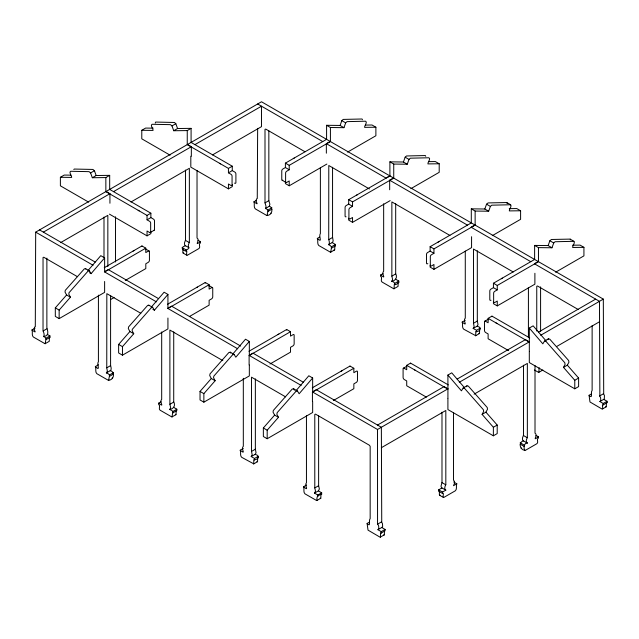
<?xml version="1.0" encoding="UTF-8"?>
<svg xmlns="http://www.w3.org/2000/svg" width="639" height="639" viewBox="0 0 639 639"><rect width="100%" height="100%" fill="white"/><g stroke="black" fill="none" stroke-linecap="round" stroke-linejoin="round"><path stroke-width="0.96" d="M35.017 328.198L31.95 329.972C32.932 332.008 31.439 335.219 33.316 336.993L45.057 343.742L49.275 341.306L49.363 337.128M591.363 393.983L589.062 395.309L589.989 401.979L601.85 408.928C604.055 409.695 601.107 403.377 603.216 404.894L603.216 403.481L599.893 401.564L604.31 399L604.438 395.589A3.115 1.797 60 0 0 603.703 394.207L603.32 299.116L261.495 101.769L35.688 232.133L35.297 326.777A3.115 1.797 60 0 0 34.562 327.304C32.709 330.091 38.508 334.54 31.95 329.972M45.273 343.702C45.297 340.148 47.518 338.039 43.66 336.497C45.057 334.213 43.029 331.937 43.029 329.716L43.037 257.493L43.756 257.237L77.431 276.679M46.879 258.108L46.871 327.495C47.661 331.234 49.714 335.675 43.492 336.633M46.104 339.549L49.938 337.336L49.938 335.922L47.334 334.421M98.422 364.805L95.355 366.578C96.417 368.607 94.939 371.842 96.816 373.663L108.215 380.245C114.421 380.445 115.244 371.427 110.188 370.708L106.346 372.928C111.641 374.654 108.622 376.459 108.774 380.365M98.422 295.13L98.414 361.69C96.321 364.326 101.186 372.026 95.355 366.578M110.595 295.402L110.587 365.236L111.194 368.24L110.97 370.037L110.188 370.708M160.972 401.811L158.672 403.145L158.672 404.559C160.884 405.43 158.105 409.008 160.133 410.222L171.875 416.971L176.021 414.639L176.18 410.749M161.691 331.953L161.683 399.399C158.752 401.779 165.405 408.409 158.672 403.145M173.728 331.857L173.72 401.691C175.525 405.286 174.183 408.752 169.662 409.487C174.99 411.181 171.963 412.978 172.091 416.932M172.969 412.81L176.835 410.55L176.835 409.192L173.504 407.275M256.215 200.486L253.915 201.82C254.897 203.857 253.403 207.068 255.281 208.849L266.679 215.431C272.541 215.87 273.588 207.172 269.299 206.269L265.457 208.482C269.89 209.935 266.95 212.108 267.238 215.551M243.275 448.442L240.2 450.215C241.215 452.268 239.729 455.495 241.662 457.292L253.731 463.834L253.811 459.601L254.53 459.896L254.53 458.482L251.199 456.55L255.44 454.177L256.031 452.692L255.352 449.041L255.352 378.903M257.653 128.359L257.261 198.625A3.115 1.797 60 0 0 256.527 199.152C254.673 201.94 260.472 206.389 253.915 201.82M257.645 457.788L257.565 461.614L253.587 463.994M254.53 459.896C258.987 459.273 259.897 455.144 255.033 454.329M268.843 130.899L268.835 200.654L269.898 204.184L269.299 206.269M319.62 237.101L317.319 238.427C318.382 240.464 316.904 243.691 318.781 245.512L330.523 252.253L334.74 249.825L334.828 245.64M320.387 167.889L320.379 233.539C318.278 236.198 323.174 243.842 317.319 238.427M320.962 494.338L320.818 498.26L316.704 500.577L304.979 493.843C303.038 492.046 304.563 488.795 303.517 486.766L306.592 484.993M326.353 153.192L326.353 143.655L330.187 141.435M330.738 252.221C331.026 248.251 332.999 246.358 328.558 244.713C330.051 243.339 329.093 240.975 328.718 239.298L328.789 165.501L369.422 188.96M332.56 167.25L332.552 237.085L333.151 240.839L332.568 242.389L329.085 244.33M331.641 248.108L335.483 245.895L335.483 244.481L332.152 242.556M382.937 273.66L380.636 274.994L380.636 276.407C382.857 277.278 380.069 280.856 382.098 282.071L393.84 288.82L398.057 286.384L398.145 282.087M383.656 203.801L383.656 271.255C380.716 273.636 387.37 280.257 380.636 274.994M384.462 530.594L384.382 534.819L380.093 537.199L368.024 530.13L367.098 523.461L369.398 522.135M389.67 189.751L389.67 180.214L393.504 177.993M395.469 279.123L398.8 281.048L398.8 282.398C392.705 287.678 397.083 282.158 391.627 281.336C396.148 280.601 397.498 277.134 395.685 273.54L395.693 203.705M465.24 320.291L462.165 322.064C463.179 324.125 461.693 327.344 463.626 329.141L475.696 335.683L475.775 331.449L476.494 331.745L476.494 330.331L473.164 328.398L477.405 326.026L477.996 324.54L477.317 320.898L477.317 250.76M479.609 329.237L479.53 333.462L475.552 335.842M476.494 331.745C480.951 331.122 481.862 327 476.998 326.186M488.324 319.748L488.332 319.548A1.51 0.871 60 0 1 488.571 319.037M188.593 247.493L185.102 245.544L184.599 244.609A6.15 3.546 -60 0 1 184.599 242.548L185.526 240.008L185.526 170.078M198.05 240.264L200.35 241.59L200.35 243.004C198.154 243.85 200.902 247.389 198.889 248.571L187.491 255.153C185.574 255.776 187.275 251.55 186.684 250.895C183.489 250.28 191.309 248.771 188.433 246.822A6.15 3.546 -60 0 1 188.433 244.769L189.36 242.221L189.36 168.289L130.955 202.004M536.033 435.399L538.334 436.725L538.334 438.138C536.137 438.985 538.893 442.523 536.872 443.706L525.474 450.287C523.093 450.854 523.764 441.805 527.343 443.075L523.085 440.686L522.582 439.744A6.15 3.546 -60 0 1 522.582 437.683L523.509 435.143L523.509 365.212M527.343 443.075L526.424 441.956A6.15 3.546 -60 0 1 526.424 439.904L527.351 437.356L527.351 363.423L474.098 394.167M347.576 152.106L375.884 135.756L375.884 127.225L364.605 127.353C364.214 126.019 367.824 122.001 365.556 121.21L347.049 121.634L345.675 122.856L343.942 127.672L340.1 125.452L326.585 125.292L326.585 139.35L285.401 163.129L285.393 167.546L282.845 169.023A1.51 0.871 -60 0 0 281.767 170.741L281.767 179.495A1.725 0.998 -60 0 0 282.773 180.222M326.585 125.292L330.419 127.512L330.419 141.57L289.235 165.341L289.227 169.758L286.687 171.244A1.51 0.871 -60 0 0 285.609 172.953L285.601 181.716A1.725 0.998 -60 0 0 286.823 182.339L289.227 180.949L289.227 185.789L285.393 183.577L285.393 181.636M410.893 188.657L439.201 172.314L439.201 163.776L427.914 163.903C427.523 162.57 431.133 158.56 428.873 157.769L410.358 158.184L408.992 159.415L407.251 164.223L403.417 162.01L389.894 161.851L389.894 175.909L348.71 199.68L348.702 204.097L346.162 205.582A1.51 0.871 -60 0 0 345.084 207.292L345.076 216.054A1.725 0.998 -60 0 0 346.09 216.773M389.894 161.851L393.736 164.063L393.736 178.121L352.552 201.9L352.544 206.309L349.996 207.795A1.51 0.871 -60 0 0 348.918 209.512L348.918 218.266A1.725 0.998 -60 0 0 350.14 218.889L352.544 217.5L352.544 222.34L348.702 220.128L348.702 218.195M492.294 235.655L520.601 219.313L520.601 210.774L509.323 210.902C508.932 209.568 512.542 205.558 510.273 204.76L491.766 205.183L490.393 206.413L488.659 211.221L484.817 209.009L471.302 208.849L471.302 222.907L430.119 246.678L430.111 251.095L427.563 252.581A1.51 0.871 -60 0 0 426.485 254.29L426.477 263.044A1.725 0.998 -60 0 0 427.707 263.675L427.834 263.603M471.302 208.849L475.136 211.062L475.136 225.12L433.953 248.898L433.945 253.308L431.405 254.793A1.51 0.871 -60 0 0 430.319 256.511L430.319 265.265A1.725 0.998 -60 0 0 431.541 265.888L433.945 264.498L433.945 269.338L430.111 267.126L430.111 265.193M555.618 272.214L583.926 255.872L583.926 247.333L572.64 247.461C572.248 246.127 575.859 242.117 573.598 241.318L555.083 241.742L553.717 242.972L551.976 247.78L548.142 245.568L534.619 245.408L534.619 259.466L493.436 283.237L493.428 287.654L490.888 289.14A1.51 0.871 -60 0 0 489.809 290.849L489.801 299.603A1.725 0.998 -60 0 0 491.024 300.234M534.619 245.408L538.461 247.62L538.461 261.678L497.278 285.457L497.27 289.866L494.722 291.352A1.51 0.871 -60 0 0 493.643 293.069L493.643 301.824A1.725 0.998 -60 0 0 494.866 302.447L497.27 301.057L497.27 305.897L493.428 303.685L493.428 301.752M448.29 384.91L410.558 363.12L406.723 365.34L406.716 369.741L404.167 368.288A1.51 0.871 60 0 0 403.089 368.759L403.089 377.505A1.725 0.998 60 0 0 404.311 379.55L406.716 380.932L406.716 385.772L426.381 397.131M410.558 363.12L410.55 363.703M529.691 337.911L491.966 316.129L488.124 318.342L488.116 322.743L485.576 321.297A1.51 0.871 60 0 0 484.49 321.76L484.49 330.515A1.725 0.998 60 0 0 485.712 332.552L488.116 333.941L488.116 338.774L508.644 350.627M491.966 316.129L491.958 316.704M507.142 203.593L506.783 202.547L488.084 202.922L486.551 204.192L484.817 209.009M453.754 482.014L456.821 483.787C455.815 485.816 457.284 489.003 455.359 490.768L443.961 497.35C441.741 498.14 444.744 491.718 442.5 493.468L442.5 492.062L445.83 490.129L441.581 487.757L440.99 486.271L441.988 482.445L441.988 412.211M445.83 490.129C443.953 489.115 444.944 486.143 445.822 484.658L445.822 410.486L381.355 447.707M73.828 169.583L74.204 169.055L92.903 169.439L94.428 170.709L96.162 175.517L109.684 175.358L109.684 189.416L150.868 213.194L150.876 217.603L153.416 219.089A1.51 0.871 60 0 1 154.502 220.798L154.502 229.561A1.725 0.998 60 0 1 153.719 230.344M340.1 125.452L341.833 120.643L343.207 119.413L362.065 118.998L362.449 119.765M403.417 162.01L405.15 157.194L406.524 155.972L425.382 155.549L425.758 156.315M548.142 245.568L549.875 240.751L551.409 239.481L570.108 239.106L574.086 241.374M398.8 282.398L398.257 282.15M463.163 388.025L466.997 385.804L468.371 386.164L487.23 407.514L487.525 409.208L485.928 412.155L497.206 425.055L497.206 433.585L493.372 435.806L493.372 427.267L482.086 414.368L483.683 411.42L483.388 409.735L464.689 388.52L463.163 388.025L461.422 390.828L447.907 375.061L451.741 372.841L464.617 387.865M544.564 341.026L548.398 338.806L549.772 339.165L568.63 360.516L568.926 362.209L567.328 365.157L578.614 378.056L578.614 386.595L574.773 388.808L574.773 380.269L563.494 367.377L565.084 364.422L564.788 362.736L546.089 341.522L544.564 341.026L542.831 343.83L529.308 328.063L533.142 325.842L546.025 340.867M466.414 386.755L466.997 385.804M547.815 339.756L548.398 338.806M542.846 370.013L538.669 372.425L534.396 369.989M87.902 270.68L100.778 255.664L104.62 257.876L104.62 271.934L145.796 248.156L145.804 252.565L148.352 251.111A1.51 0.871 -60 0 1 149.43 251.574L149.438 260.329A1.725 0.998 -60 0 1 148.208 262.365L145.804 263.755L145.804 268.596L125.284 280.441M89.564 272.765L91.097 273.652L104.62 257.876M151.219 307.239L164.095 292.215L167.929 294.427L167.929 308.485L209.113 284.714L209.121 289.116L211.661 287.662A1.51 0.871 -60 0 1 212.747 288.133L212.747 296.879A1.725 0.998 -60 0 1 211.525 298.916L209.121 300.306L209.121 305.146L189.456 316.505M152.873 309.316L154.406 310.203L167.929 294.427M232.62 354.238L245.496 339.213L249.33 341.426L249.33 355.484L290.513 331.713L290.521 336.114L293.069 334.66A1.51 0.871 -60 0 1 294.148 335.124L294.156 343.878A1.725 0.998 -60 0 1 292.926 345.915L290.521 347.304L290.521 352.145L270.001 363.99M249.33 341.426L235.815 357.201L234.082 354.389L230.24 352.177L228.866 352.528L210.015 373.887L209.72 375.572L211.309 378.528L215.151 380.74L203.865 393.64L203.865 402.179L200.031 399.958L200.031 391.419L211.309 378.528M295.945 390.796L308.821 375.772L312.655 377.984L312.655 392.042L353.838 368.272L353.846 372.673L356.386 371.219A1.51 0.871 -60 0 1 357.473 371.682L357.473 380.437A1.725 0.998 -60 0 1 356.25 382.473L353.846 383.863L353.846 388.704L333.326 400.549M312.655 377.984L299.132 393.76L297.399 390.948L293.565 388.736L292.191 389.087L273.332 410.446L273.037 412.131L274.634 415.086L278.476 417.299L267.19 430.199L267.19 438.737L263.356 436.517L263.356 427.978L274.634 415.086M104.62 281.479L104.62 292.374L59.147 318.621L55.313 316.409L55.313 307.87L66.592 294.97L65.002 292.023L65.298 290.338L84.332 268.859L85.522 268.628L89.364 270.84L91.097 273.652M59.147 318.621L59.147 310.091L70.434 297.191L68.836 294.236L68.988 292.766L87.831 271.335L89.364 270.84M167.929 318.03L167.929 328.925L122.464 355.18L118.63 352.96L118.63 344.429L129.909 331.529L128.311 328.574L128.607 326.888L147.641 305.41L148.839 305.178L152.673 307.391L154.406 310.203M122.464 355.18L122.464 346.642L133.751 333.742L132.153 330.794L132.305 329.317L151.147 307.894L152.673 307.391M265.536 208.434L266.056 206.397L265.001 202.875L265.001 129.342L265.728 129.086L304.995 151.755M394.055 288.78L394.303 284.299L394.934 284.659M316.904 500.545C316.776 496.295 317.2 495.672 321.681 494.227L321.681 492.813L318.366 490.88L314.524 493.1L317.847 495.033L317.847 496.439M538.869 372.393L539.124 367.896L539.604 368.176M380.405 537.199L380.66 532.702L381.243 533.046L385.085 530.825L385.085 529.419L381.763 527.494L377.929 529.715L381.243 531.632L381.243 533.046M602.369 409.048L606.283 406.763L606.459 402.338L607.05 402.674L607.05 401.268L603.727 399.351M293.285 158.632L294.252 158.017M356.594 195.183L357.568 194.568M438.003 242.181L438.969 241.566M501.319 278.74L502.294 278.125M441.988 487.908L438.658 489.841L438.658 491.255L442.5 493.468M186.053 251.255C181.58 249.897 180.39 247.197 185.518 245.719M524.915 450.415C519.124 449.544 518.636 441.741 523.509 440.854M88.693 202.164L60.385 185.821L60.385 177.283L64.219 175.07L70.801 175.142M170.094 155.165L141.786 138.823L141.786 130.284L145.62 128.072L153.144 128.159M109.684 175.358L105.85 177.57L92.328 177.738L90.594 172.921L94.428 170.709M234.553 183.113L234.681 183.185A1.725 0.998 60 0 0 235.903 182.562L235.903 173.808A1.51 0.871 60 0 0 234.825 172.091L232.276 170.605L232.269 166.196L191.085 142.417L191.085 128.359L187.251 130.58L173.728 130.739L171.995 125.923L175.837 123.71L174.463 122.48L155.604 122.057L155.245 123.103M92.328 177.738L96.162 175.517M173.728 130.739L177.57 128.519L191.085 128.359M43.364 232.133L109.932 193.705L109.932 203.242M113.526 191.628L191.341 146.706L191.341 156.243M194.927 144.63L261.495 106.202L261.495 126.642L212.499 154.926M60.561 242.652L107.839 215.351L107.839 266.527M105.85 177.57L105.85 191.628L147.034 215.407L150.868 213.194M187.251 130.58L187.251 144.63L228.435 168.408L232.269 166.196M150.876 231.701L150.876 233.634L147.042 235.855L147.042 231.014L149.438 232.396A1.725 0.998 60 0 0 150.668 231.773L150.66 223.019A1.51 0.871 60 0 0 149.582 221.302L147.042 219.824L150.876 217.603M232.276 184.703L232.276 186.636L228.442 188.856L228.442 184.016L230.847 185.406A1.725 0.998 60 0 0 232.069 184.775L232.061 176.021A1.51 0.871 60 0 0 230.983 174.311L228.442 172.826L232.276 170.605M150.277 232.508L154.111 230.288M104.229 267.725L141.962 245.943L145.796 248.156M289.227 185.789L326.856 164.063M43.037 331.026L46.871 328.805M265.001 202.875L268.835 200.654M110.595 299.547L114.093 297.526M46.104 338.135L49.938 335.922M268.068 209.991L271.902 207.771M268.068 211.397L271.902 209.185M167.546 304.276L205.271 282.494L209.113 284.714M389.902 175.917L386.06 178.129L326.353 143.655M352.544 222.34L390.165 200.622M106.346 372.928L107.352 371.211L106.761 367.832L110.603 365.612M328.726 239.681L332.568 237.46M109.676 374.853L113.518 372.633M331.641 246.702L335.483 244.481M109.676 376.259L113.518 374.047M248.946 351.274L286.679 329.492L290.513 331.713M249.114 364.901L249.114 355.364L252.948 353.143L303.277 382.194M474.913 224.992L471.079 227.212L530.785 261.678M169.662 409.487L170.669 407.77L169.894 404.287L173.736 402.067M391.627 281.336L392.634 279.618L391.859 276.136L395.701 273.915M172.993 411.412L176.835 409.192M394.958 283.261L398.8 281.048M203.865 402.179L249.33 375.924L249.33 365.029M433.945 269.338L471.574 247.62L471.574 236.718M312.271 387.833L350.004 366.051L353.838 368.272M312.431 401.452L312.431 391.915L316.265 389.694L381.355 427.267L381.739 522.359A3.115 1.797 60 0 1 382.473 523.74L382.665 526.432L381.842 527.479M538.23 261.543L534.396 263.763L599.478 301.336L599.861 396.428A3.115 1.797 60 0 1 600.604 397.801L600.796 400.493L599.893 401.564M267.19 438.737L312.655 412.482L312.655 401.588M497.27 305.897L534.891 284.179L534.891 273.276M251.199 456.55L252.197 454.904L251.526 451.422L255.368 449.201M473.164 328.398L474.162 326.753L473.499 323.27L477.333 321.05M403.329 368.248L406.54 366.395M484.729 321.257L488.715 318.957M254.53 458.482L258.364 456.262M476.494 330.331L480.328 328.119M377.513 425.055L444.081 386.619L447.923 388.839L447.923 398.377M457.181 379.063L525.49 339.621L529.324 341.841L459.289 382.274M538.581 332.064L595.644 299.116M312.431 391.915L377.513 429.488L447.923 388.839M540.69 335.275L603.32 299.116M556.505 346.594L599.478 321.776M314.524 493.1L315.522 491.231L314.787 487.924L318.629 485.712L318.621 415.941M317.847 495.033L321.681 492.813M482.086 414.368L485.928 412.155M563.494 367.377L567.328 365.157M493.372 427.267L497.206 425.055M574.773 380.269L578.614 378.056M377.929 529.715L378.831 528.645L378.639 525.953A3.115 1.797 60 0 0 377.897 524.579L377.553 524.172L381.395 521.951M599.518 396.02L603.36 393.8M381.243 531.632L385.085 529.419M603.216 403.481L607.05 401.268M603.216 404.894L607.05 402.674M440.119 495.137L439.384 494.842L439.376 490.96M183.649 252.94L182.882 252.764L182.842 248.795M521.64 448.075L521.081 448.203M456.821 483.787L453.49 485.712L454.417 483.531A6.15 3.546 -60 0 0 454.417 481.479L453.49 480.001L453.49 412.85M200.35 241.59C193.401 247.037 200.662 239.929 197.028 238.027L197.028 170.485M538.334 436.725C531.392 442.172 538.653 435.063 535.011 433.17L535.011 365.628M133.104 251.055L134.078 250.544M196.421 287.606L197.395 287.103M277.821 334.604L278.796 334.101M341.146 371.163L342.121 370.66M271.08 213.338L270.521 213.21M334.58 250.001L334.021 249.881M112.616 378.152L112.057 378.032M175.933 414.711L175.374 414.591M479.386 333.622L478.867 333.51M257.421 461.773L256.902 461.654M320.738 498.324L320.219 498.204M606.203 406.827L605.684 406.708M384.239 534.979L383.719 534.859M318.366 490.88L319.364 489.011L318.629 485.712M365.468 125.084L372.05 125.004L375.884 127.225M428.777 161.635L435.359 161.563L439.201 163.776M509.243 208.641L516.767 208.562L520.601 210.774M572.568 245.2L580.084 245.12L583.926 247.333M330.419 127.512L343.942 127.672M141.786 130.284L153.064 130.42C153.456 129.078 149.845 125.068 152.114 124.278L170.461 124.653L171.995 125.923M393.736 164.063L407.251 164.223M60.385 177.283L71.664 177.418C72.055 176.076 68.445 172.067 70.713 171.276L89.061 171.651L90.594 172.921M475.136 211.062L488.659 211.221M538.461 247.62L551.976 247.78M234.082 354.389L232.548 354.893L213.849 376.099L213.554 377.793L215.151 380.74M297.399 390.948L295.873 391.451L277.174 412.658L276.879 414.352L278.476 417.299M49.938 337.336L49.459 337.065M496.008 322.943L496.982 323.454M414.607 369.941L415.574 370.452M321.681 494.227L321.193 493.947M462.165 322.064C468.714 327.312 462.348 320.522 465.28 318.15L465.28 251.079M240.2 450.215C246.75 455.463 240.384 448.674 243.315 446.302L243.315 378.304M303.517 486.766C309.931 491.934 303.932 485.376 306.448 482.741L306.448 415.669M589.062 395.309C593.296 399.71 590.22 392.298 592.129 390.429L592.129 325.682M367.098 523.461C371.331 527.862 368.256 520.45 370.165 518.58L370.165 446.357L369.446 445.271L315.506 414.128L314.787 414.391L314.787 487.924M506.927 202.595L510.761 204.815M341.833 120.643L345.675 122.856M405.15 157.194L408.992 159.415M486.551 204.192L490.393 206.413M549.875 240.751L553.717 242.972M257.661 103.981L322.743 141.57M389.67 180.214L467.468 225.128M449.912 235.432L391.859 201.916L391.859 276.136M513.245 271.998L473.475 249.034L473.499 323.27M578.335 309.572L537.471 285.976L536.752 286.24L536.752 331.058M285.401 163.129L289.235 165.341M348.71 199.68L352.552 201.9M430.119 246.678L433.953 248.898M493.436 283.237L497.278 285.457M285.393 167.546L289.227 169.758M348.702 204.097L352.544 206.309M430.111 251.095L433.945 253.308M493.428 287.654L497.27 289.866M282.158 180.23L285.992 182.442M187.499 144.486L191.341 146.706M488.124 318.342L529.308 342.121M228.442 188.856L190.813 167.13L190.813 156.236M574.773 388.808L529.308 362.561L529.308 351.658M106.098 191.484L109.932 193.705M406.723 365.34L447.907 389.119L447.907 375.061M185.502 240.392L189.344 242.604M523.493 435.526L527.327 437.739M182.187 247.644L186.029 249.857M520.178 442.779L524.012 444.992M520.178 444.129L524.044 446.389M183.089 253.068L186.931 255.281M109.413 214.129L147.042 235.855M493.372 435.806L447.907 409.559L447.907 398.656M145.213 248.771L149.191 251.071M208.53 285.329L212.507 287.622M39.53 229.92L95.195 262.062M158.552 298.645L108.223 269.586L104.389 271.799L156.419 301.848M240.695 346.074L171.54 306.145L167.706 308.365L237.724 348.79M35.688 232.133L93.07 265.265M249.114 355.364L301.145 385.397M441.956 482.605L445.798 484.817M140.804 313.27L106.825 293.652L106.761 367.832M222.827 360.628L169.886 330.067L169.894 404.287M285.593 396.859L251.51 377.186L251.526 451.422M438.658 489.841L442.5 492.062M439.6 495.257L443.442 497.477M66.592 294.97L70.434 297.191M129.909 331.529L133.751 333.742M55.313 307.87L59.147 310.091M118.63 344.429L122.464 346.642M200.031 391.419L203.865 393.64M263.356 427.978L267.19 430.199M257.876 457.396L258.364 457.676M219.576 163.296L220.551 163.911M138.176 210.295L139.15 210.91M570.244 239.154L570.483 239.873M293.565 388.736L294.459 390.189M230.24 352.177L230.823 353.119M148.839 305.178L149.143 305.674M85.522 268.628L85.826 269.123M175.837 123.71L177.57 128.519M377.553 524.172L377.513 429.488M350.004 366.051L350.012 366.634M286.679 329.492L286.687 330.075M205.271 282.494L205.287 283.077M141.962 245.943L141.97 246.526M228.435 168.408L228.442 172.826M147.034 215.407L147.042 219.824M540.586 286.855L540.586 331.625M529.308 328.063L529.324 351.386M528.413 287.518L528.413 337.408M115.499 216.789L115.499 261.982M103.997 217.076L103.997 257.541M145.357 248.851A1.51 0.871 -60 0 1 145.596 249.362M208.665 285.409A1.51 0.871 -60 0 1 208.905 285.913"/></g></svg>
